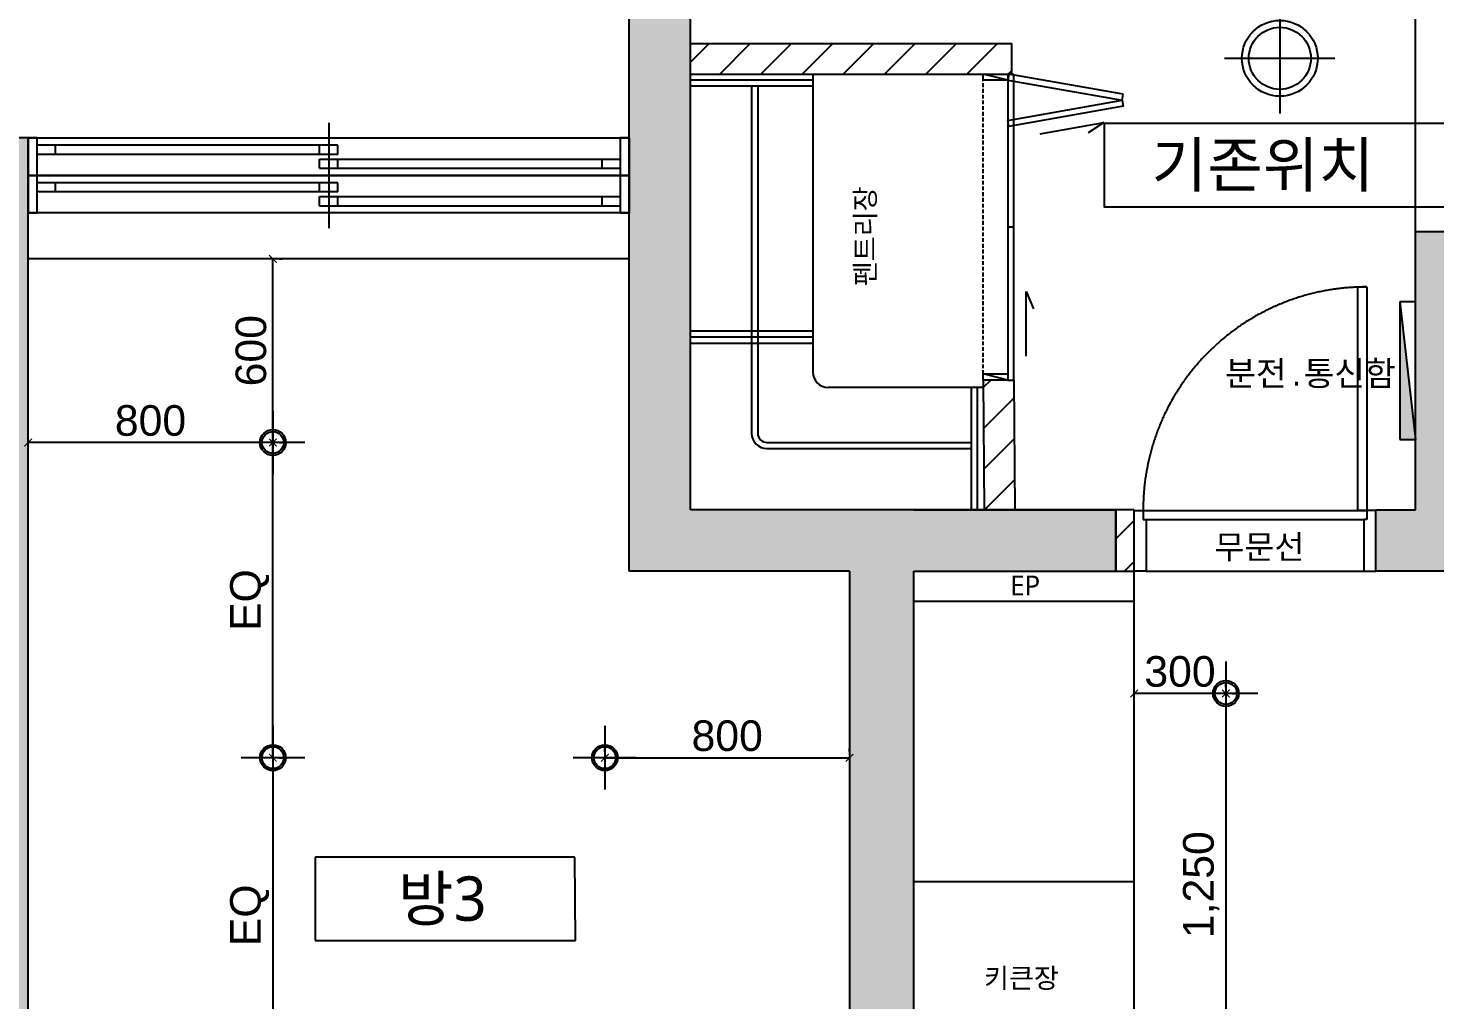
# Model space of a CAD drawing. Header units: millimetres. Extents: x 512 to 764439, y -71 to 559481.
# Drawn here: x 503952 to 508550, y 274742 to 277917 of the extents above; entities that cross this region are included whole.
import ezdxf

# ---------------------------------------------------------------- set-up
doc = ezdxf.new("R2010")
doc.units = ezdxf.units.MM
doc.header["$LTSCALE"] = 50
doc.set_wipeout_variables(frame=1)
doc.linetypes.add('ACAD_ISO04W100', pattern=[30, 24, -3, 0, -3])
doc.linetypes.add('HIDDEN', pattern=[0.375, 0.25, -0.125])
for name, color, linetype in [('#DOOR', 4, 'Continuous'), ('#ETC', 171, 'Continuous'), ('#FUR_제작', 6, 'Continuous'), ('#TEXT', 7, 'Continuous'), ('#WIN', 4, 'Continuous'), ('#가전가구', 252, 'Continuous'), ('#건축벽체_CON', 2, 'Continuous'), ('#목공', 124, 'Continuous'), ('#조명', 40, 'Continuous'), ('.', 8, 'Continuous'), ('_0', 7, 'Continuous'), ('fur', 6, 'Continuous')]:
    doc.layers.add(name, color=color, linetype=linetype)
doc.styles.add('MtXpl_', font='Gulim.ttf')
doc.styles.add('STYLE7', font='swissel.ttf')
doc.styles.add('맑은 고딕', font='malgun.ttf')
doc.styles.add('프리텐다드', font='')
doc.styles.get('프리텐다드').set_extended_font_data('Pretendard Variable')
doc.dimstyles.new('조명배치도_60', dxfattribs={"dimscale": 100, "dimtxt": 1, "dimasz": 0.25, "dimexe": 0.3, "dimexo": 0.2, "dimgap": 0.2, "dimtad": 1, "dimdec": 0, "dimlunit": 6, "dimtxsty": 'STYLE7', "dimblk": 'ARCHTICK', "dimcen": -1, "dimclrd": 256, "dimclre": 256, "dimclrt": 10, "dimadec": 0, "dimazin": 0, "dimtfac": 1, "dimtdec": 0, "dimtix": 1, "dimtmove": 2, "dimatfit": 3, "dimldrblk": 'ARCHTICK', "dimfxl": 1, "dimlwd": -1, "dimlwe": -1, "dimarcsym": 0})

# ---------------------------------------------------------------- blocks, each defined once
blk = doc.blocks.new('DFDSF')
at = {"layer": '#ETC'}
h = blk.add_hatch(color=8, dxfattribs=at)
h.dxf.hatch_style = 1
h.paths.add_polyline_path([(334311.2, 79601.1), (334260.2, 79601.1), (334260.2, 80051.1)])
at = {"layer": '.', "ltscale": 2, "transparency": 33554559}
h = blk.add_hatch(color=8, dxfattribs=at)
h.dxf.hatch_style = 1
h.paths.add_polyline_path([(338341.2, 81981.1), (336641.2, 81981.1), (336641.2, 81781.1), (337741.2, 81781.1), (337741.2, 80281.1), (336886.2, 80281.1), (336886.2, 80081.1), (337741.2, 80081.1), (337741.2, 75921.1), (337281.2, 75921.1), (337281.2, 75721.1), (337941.2, 75721.1), (337941.2, 76011.1), (338391.2, 76011.1), (338391.2, 76058), (338391.2, 76211.1), (337941.2, 76211.1), (337941.2, 80081.1), (338341.2, 80081.1)])
h.paths.add_polyline_path([(338141.2, 80881.1), (337941.2, 80881.1), (337941.2, 81781.1), (338141.2, 81781.1)], flags=16)
h.paths.add_polyline_path([(338141.2, 80681.1), (338141.2, 80281.1), (337941.2, 80281.1), (337941.2, 80681.1)], flags=16)
h.paths.add_polyline_path([(339996.2, 80203.6), (339796.2, 80203.6), (339796.2, 80081.1), (339796.2, 78761.1), (339996.2, 78761.1)])
h.paths.add_polyline_path([(331166.2, 70151.1), (330766.2, 70151.1), (330766.2, 69951.1), (331366.2, 69951.1), (331366.2, 74251.1), (331166.2, 74251.1), (331166.2, 74055.5)])
h.paths.add_polyline_path([(336200.7, 78532.8), (336200.7, 79213.9), (335787, 79213.9), (335787, 78532.8)], flags=9)
h.paths.add_polyline_path([(333543.1, 77829.6), (334224.1, 77829.6), (334224.1, 78243.3), (333543.1, 78243.3)], flags=9)
h.paths.add_polyline_path([(337703.7, 74502.9), (337703.7, 75183.9), (337290, 75183.9), (337290, 74502.9)], flags=9)
h.paths.add_polyline_path([(331162.1, 74502.9), (331162.1, 75183.9), (330748.4, 75183.9), (330748.4, 74502.9)], flags=9)
h.paths.add_polyline_path([(336260.6, 76774.4), (336260.6, 77267), (335846.9, 77267), (335846.9, 76774.4)], flags=9)
h.paths.add_polyline_path([(334913.9, 79384.1), (334913.9, 79876.7), (334500.2, 79876.7), (334500.2, 79384.1)], flags=9)
h.paths.add_polyline_path([(329011.8, 71740.4), (329489.3, 71740.4), (329489.3, 72021.6), (329011.8, 72021.6)], flags=9)
h.paths.add_polyline_path([(336400.9, 79956.4), (336699.3, 79956.4), (336699.3, 80077.5), (336400.9, 80077.5)], flags=9)
h.paths.add_polyline_path([(338695.3, 81081.3), (339421.1, 81081.3), (339421.1, 81298.3), (338695.3, 81298.3)], flags=9)
h.paths.add_polyline_path([(336820.7, 78057.1), (337362.8, 78057.1), (337362.8, 78178.2), (336820.7, 78178.2)], flags=25)
h.paths.add_polyline_path([(332573.5, 80085.7), (332573.5, 80472.7), (332452.4, 80472.7), (332452.4, 80085.7)], flags=9)
h.paths.add_polyline_path([(332682, 81037.5), (332682, 81616.6), (332452.3, 81616.6), (332452.3, 81037.5)], flags=9)
h.paths.add_polyline_path([(327279.7, 75623.7), (328005.6, 75623.7), (328005.6, 75840.6), (327279.7, 75840.6)], flags=9)
h.paths.add_polyline_path([(334863.3, 79512.1), (336051.7, 79512.1), (336051.7, 79766.9), (334863.3, 79766.9)], flags=9)
h.paths.add_polyline_path([(329176.8, 70568.8), (329756.3, 70568.8), (329756.3, 70804.7), (329176.8, 70804.7)], flags=9)
h.paths.add_polyline_path([(333507.8, 69233.9), (334696.1, 69233.9), (334696.1, 69488.6), (333507.8, 69488.6)], flags=9)
h.paths.add_polyline_path([(340816.6, 69233.9), (342005, 69233.9), (342005, 69488.6), (340816.6, 69488.6)], flags=9)
h.paths.add_polyline_path([(333634.5, 79165.1), (333999.1, 79165.1), (333999.1, 79348.5), (333634.5, 79348.5)], flags=9)
h.paths.add_polyline_path([(333962.6, 80090.5), (334586.1, 80090.5), (334586.1, 80239.6), (333962.6, 80239.6)], flags=9)
h.paths.add_polyline_path([(334060.9, 75436.5), (335408.1, 75436.5), (335408.1, 75619.9), (334060.9, 75619.9)], flags=9)
h.paths.add_polyline_path([(331366.5, 68772.9), (332548, 68772.9), (332548, 69008.8), (331366.5, 69008.8)], flags=9)
h.paths.add_polyline_path([(334774.3, 77718.7), (335343.7, 77718.7), (335343.7, 78003.8), (334774.3, 78003.8)], flags=9)
h.paths.add_polyline_path([(335953.7, 79875.3), (336320.9, 79875.3), (336320.9, 80024.3), (335953.7, 80024.3)], flags=9)
h.paths.add_polyline_path([(333460.9, 76854.3), (333764.7, 76854.3), (333764.7, 77007.1), (333460.9, 77007.1)], flags=9)
h.paths.add_polyline_path([(333091.1, 76542.6), (333394.9, 76542.6), (333394.9, 76695.4), (333091.1, 76695.4)], flags=9)
h.paths.add_polyline_path([(332969.8, 79053.3), (333100.7, 79053.3), (333100.7, 79206.1), (332969.8, 79206.1)], flags=9)
h.paths.add_polyline_path([(332884.4, 77770.4), (333188.2, 77770.4), (333188.2, 77923.2), (332884.4, 77923.2)], flags=9)
h.paths.add_polyline_path([(332836.6, 78524.5), (333230.8, 78524.5), (333230.8, 78677.2), (332836.6, 78677.2)], flags=9)
h.paths.add_polyline_path([(329027.4, 69208.3), (329838.7, 69208.3), (329838.7, 69493.3), (329027.4, 69493.3)], flags=9)
h.paths.add_polyline_path([(333408.3, 81268.8), (334219.6, 81268.8), (334219.6, 81553.9), (333408.3, 81553.9)], flags=9)
h.paths.add_polyline_path([(336706.9, 80756.2), (336706.9, 81151.4), (336537.7, 81151.4), (336537.7, 80756.2)], flags=9)
h.paths.add_polyline_path([(336759.6, 81121.6), (336759.6, 81407.7), (336590.4, 81407.7), (336590.4, 81121.6)], flags=9)
h.paths.add_polyline_path([(328332, 78371.2), (328332, 78766.4), (328162.7, 78766.4), (328162.7, 78371.2)], flags=9)
h.paths.add_polyline_path([(328384.8, 78736.5), (328384.8, 79022.9), (328214.7, 79022.9), (328214.7, 78736.5)], flags=9)
h.paths.add_polyline_path([(338932.4, 71242.6), (339326.7, 71242.6), (339326.7, 71395.4), (338932.4, 71395.4)], flags=9)
h.paths.add_polyline_path([(341434.5, 74226.2), (341828.8, 74226.2), (341828.8, 74379), (341434.5, 74379)], flags=9)
h.paths.add_polyline_path([(337702.2, 71296.7), (338108.8, 71296.7), (338108.8, 71577.9), (337702.2, 71577.9)], flags=9)
h.paths.add_polyline_path([(340786.3, 71296.7), (341192.9, 71296.7), (341192.9, 71577.9), (340786.3, 71577.9)], flags=9)
h.paths.add_polyline_path([(330938, 77966.2), (331344.6, 77966.2), (331344.6, 78247.4), (330938, 78247.4)], flags=9)
h.paths.add_polyline_path([(333628.2, 71737.2), (334197.6, 71737.2), (334197.6, 72022.3), (333628.2, 72022.3)], flags=9)
h.paths.add_polyline_path([(327958.2, 69261.8), (328352.4, 69261.8), (328352.4, 69414.6), (327958.2, 69414.6)], flags=9)
h.paths.add_polyline_path([(327409.8, 71898.3), (327804.1, 71898.3), (327804.1, 72051.1), (327409.8, 72051.1)], flags=9)
h.paths.add_polyline_path([(327434.8, 74896.2), (327829, 74896.2), (327829, 75049), (327434.8, 75049)], flags=9)
h.paths.add_polyline_path([(327440.5, 77324), (327756.6, 77324), (327756.6, 77476.7), (327440.5, 77476.7)], flags=9)
h.paths.add_polyline_path([(327478.9, 76542.6), (327782.7, 76542.6), (327782.7, 76695.4), (327478.9, 76695.4)], flags=9)
h.paths.add_polyline_path([(341178.3, 75772.2), (341178.3, 75148.5), (341329.6, 75148.5), (341329.6, 75772.2)], flags=9)
h.paths.add_polyline_path([(341233.7, 75866.2), (341233.7, 76261.4), (341064.4, 76261.4), (341064.4, 75866.2)], flags=9)
h.paths.add_polyline_path([(341286.5, 76231.5), (341286.5, 76517.9), (341116.4, 76517.9), (341116.4, 76231.5)], flags=9)
h.paths.add_polyline_path([(339403.9, 77086.2), (339403.9, 77481.4), (339234.7, 77481.4), (339234.7, 77086.2)], flags=9)
h.paths.add_polyline_path([(339456.2, 77438.2), (339456.2, 77723.4), (339289.6, 77723.4), (339289.6, 77438.2)], flags=9)
h.paths.add_polyline_path([(328180, 78337.2), (328180, 77751.1), (328331.3, 77751.1), (328331.3, 78337.2)], flags=9)
h.paths.add_polyline_path([(338414.5, 77089.5), (339135.2, 77089.5), (339135.2, 77242.3), (338414.5, 77242.3)], flags=9)
h.paths.add_polyline_path([(338683.5, 77496.6), (338987.3, 77496.6), (338987.3, 77649.4), (338683.5, 77649.4)], flags=9)
h.paths.add_polyline_path([(340029.3, 76679.8), (340333.1, 76679.8), (340333.1, 76832.6), (340029.3, 76832.6)], flags=9)
h.paths.add_polyline_path([(338380.9, 78083.2), (339011.1, 78083.2), (339011.1, 78236), (338380.9, 78236)], flags=9)
h.paths.add_polyline_path([(338414.5, 79236), (339135.2, 79236), (339135.2, 79388.8), (338414.5, 79388.8)], flags=9)
h.paths.add_polyline_path([(327245.7, 80105.2), (327559.2, 80105.2), (327559.2, 80280.3), (327245.7, 80280.3)], flags=9)
h.paths.add_polyline_path([(327265.7, 79299), (327538.3, 79299), (327538.3, 79477.3), (327265.7, 79477.3)], flags=9)
h.paths.add_polyline_path([(342110.3, 76479.4), (342423.8, 76479.4), (342423.8, 76654.6), (342110.3, 76654.6)], flags=9)
h = blk.add_hatch(color=8, dxfattribs=at)
h.dxf.hatch_style = 1
h.paths.add_polyline_path([(335386.2, 80281.1), (334311.2, 80281.1), (334311.2, 79371.1), (334181.2, 79371.1), (334181.2, 79171.1), (334511.2, 79171.1), (334511.2, 80081.1), (335386.2, 80081.1)])
h.paths.add_polyline_path([(333191.2, 81981.1), (331741.2, 81981.1), (331741.2, 79171.1), (332461.2, 79171.1), (332461.2, 75701.1), (333331.2, 75701.1), (333331.2, 75901.1), (332671.2, 75901.1), (332671.2, 79171.1), (333331.2, 79171.1), (333331.2, 79371.1), (331941.2, 79371.1), (331941.2, 81781.1), (333191.2, 81781.1), (333191.2, 81858.6), (333191.2, 81858.6)])
h.paths.add_polyline_path([(331581.2, 75901.1), (329778.5, 75901.1), (329778.5, 76561.1), (329578.5, 76561.1), (329578.5, 75701.1), (330086.2, 75701.1), (330086.2, 74251.1), (328896.2, 74251.1), (328896.2, 74176.6), (329769.2, 74176.6), (329769.2, 74124.6), (328896.2, 74124.6), (328896.2, 74051.1), (330286.2, 74051.1), (330286.2, 75701.1), (331581.2, 75701.1)])
h.paths.add_polyline_path([(333962.6, 80090.5), (334586.1, 80090.5), (334586.1, 80239.6), (333962.6, 80239.6)], flags=9)
h = blk.add_hatch(color=8, dxfattribs=at)
h.dxf.hatch_style = 1
h.paths.add_polyline_path([(336646.2, 74251.1), (336446.2, 74251.1), (336446.2, 68796.1), (336446.2, 68796.1), (336446.2, 68673.6), (336446.2, 68673.6), (336446.2, 68551.1), (336646.2, 68551.1), (336646.2, 68673.6), (336646.2, 68796.1)])
h.paths.add_polyline_path([(333337.8, 69143.6), (333337.8, 69636.2), (332924.1, 69636.2), (332924.1, 69143.6)], flags=9)
h.paths.add_polyline_path([(329011.8, 71740.4), (329489.3, 71740.4), (329489.3, 72021.6), (329011.8, 72021.6)], flags=9)
h.paths.add_polyline_path([(336400.9, 79956.4), (336699.3, 79956.4), (336699.3, 80077.5), (336400.9, 80077.5)], flags=9)
h.paths.add_polyline_path([(338695.3, 81081.3), (339421.1, 81081.3), (339421.1, 81298.3), (338695.3, 81298.3)], flags=9)
h.paths.add_polyline_path([(336820.7, 78057.1), (337362.8, 78057.1), (337362.8, 78178.2), (336820.7, 78178.2)], flags=9)
h.paths.add_polyline_path([(332573.5, 80085.7), (332573.5, 80472.7), (332452.4, 80472.7), (332452.4, 80085.7)], flags=9)
h.paths.add_polyline_path([(332682, 81037.5), (332682, 81616.6), (332452.3, 81616.6), (332452.3, 81037.5)], flags=9)
h.paths.add_polyline_path([(327279.7, 75623.7), (328005.6, 75623.7), (328005.6, 75840.6), (327279.7, 75840.6)], flags=9)
h.paths.add_polyline_path([(334863.3, 79512.1), (336051.7, 79512.1), (336051.7, 79766.9), (334863.3, 79766.9)], flags=9)
h.paths.add_polyline_path([(329176.8, 70568.8), (329756.3, 70568.8), (329756.3, 70804.7), (329176.8, 70804.7)], flags=9)
h.paths.add_polyline_path([(333507.8, 69233.9), (334696.1, 69233.9), (334696.1, 69488.6), (333507.8, 69488.6)], flags=9)
h.paths.add_polyline_path([(340376, 69233.9), (341564.3, 69233.9), (341564.3, 69488.6), (340376, 69488.6)], flags=9)
h.paths.add_polyline_path([(333634.5, 79165.1), (333999.1, 79165.1), (333999.1, 79348.5), (333634.5, 79348.5)], flags=9)
h.paths.add_polyline_path([(333962.6, 80090.5), (334586.1, 80090.5), (334586.1, 80239.6), (333962.6, 80239.6)], flags=9)
h.paths.add_polyline_path([(334060.9, 75436.5), (335408.1, 75436.5), (335408.1, 75619.9), (334060.9, 75619.9)], flags=9)
h.paths.add_polyline_path([(331366.5, 68772.9), (332548, 68772.9), (332548, 69008.8), (331366.5, 69008.8)], flags=9)
h.paths.add_polyline_path([(334774.3, 77718.7), (335343.7, 77718.7), (335343.7, 78003.8), (334774.3, 78003.8)], flags=9)
h.paths.add_polyline_path([(335953.7, 79875.3), (336320.9, 79875.3), (336320.9, 80024.3), (335953.7, 80024.3)], flags=9)
h.paths.add_polyline_path([(333460.9, 76854.3), (333764.7, 76854.3), (333764.7, 77007.1), (333460.9, 77007.1)], flags=9)
h.paths.add_polyline_path([(333091.1, 76542.6), (333394.9, 76542.6), (333394.9, 76695.4), (333091.1, 76695.4)], flags=9)
h.paths.add_polyline_path([(332969.8, 79053.3), (333100.7, 79053.3), (333100.7, 79206.1), (332969.8, 79206.1)], flags=9)
h.paths.add_polyline_path([(332884.4, 77770.4), (333188.2, 77770.4), (333188.2, 77923.2), (332884.4, 77923.2)], flags=9)
h.paths.add_polyline_path([(332836.6, 78524.5), (333230.8, 78524.5), (333230.8, 78677.2), (332836.6, 78677.2)], flags=9)
h.paths.add_polyline_path([(329027.4, 69208.3), (329838.7, 69208.3), (329838.7, 69493.3), (329027.4, 69493.3)], flags=9)
h.paths.add_polyline_path([(333408.3, 81268.8), (334219.6, 81268.8), (334219.6, 81553.9), (333408.3, 81553.9)], flags=9)
h.paths.add_polyline_path([(336706.9, 80756.2), (336706.9, 81151.4), (336537.7, 81151.4), (336537.7, 80756.2)], flags=9)
h.paths.add_polyline_path([(336759.6, 81121.6), (336759.6, 81407.7), (336590.4, 81407.7), (336590.4, 81121.6)], flags=9)
h.paths.add_polyline_path([(328332, 78371.2), (328332, 78766.4), (328162.7, 78766.4), (328162.7, 78371.2)], flags=9)
h.paths.add_polyline_path([(328384.8, 78736.5), (328384.8, 79022.9), (328214.7, 79022.9), (328214.7, 78736.5)], flags=9)
h.paths.add_polyline_path([(338932.4, 71242.6), (339326.7, 71242.6), (339326.7, 71395.4), (338932.4, 71395.4)], flags=9)
h.paths.add_polyline_path([(341434.5, 74226.2), (341828.8, 74226.2), (341828.8, 74379), (341434.5, 74379)], flags=9)
h.paths.add_polyline_path([(337702.2, 71296.7), (338108.8, 71296.7), (338108.8, 71577.9), (337702.2, 71577.9)], flags=9)
h.paths.add_polyline_path([(340786.3, 71296.7), (341192.9, 71296.7), (341192.9, 71577.9), (340786.3, 71577.9)], flags=9)
h.paths.add_polyline_path([(330938, 77966.2), (331344.6, 77966.2), (331344.6, 78247.4), (330938, 78247.4)], flags=9)
h.paths.add_polyline_path([(333628.2, 71737.2), (334197.6, 71737.2), (334197.6, 72022.3), (333628.2, 72022.3)], flags=9)
h.paths.add_polyline_path([(327958.2, 69261.8), (328352.4, 69261.8), (328352.4, 69414.6), (327958.2, 69414.6)], flags=9)
h.paths.add_polyline_path([(327409.8, 71898.3), (327804.1, 71898.3), (327804.1, 72051.1), (327409.8, 72051.1)], flags=9)
h.paths.add_polyline_path([(327434.8, 74896.2), (327829, 74896.2), (327829, 75049), (327434.8, 75049)], flags=9)
h.paths.add_polyline_path([(327440.5, 77324), (327756.6, 77324), (327756.6, 77476.7), (327440.5, 77476.7)], flags=9)
h.paths.add_polyline_path([(327478.9, 76542.6), (327782.7, 76542.6), (327782.7, 76695.4), (327478.9, 76695.4)], flags=9)
h.paths.add_polyline_path([(341178.3, 75772.2), (341178.3, 75148.5), (341329.6, 75148.5), (341329.6, 75772.2)], flags=9)
h.paths.add_polyline_path([(341233.7, 75866.2), (341233.7, 76261.4), (341064.4, 76261.4), (341064.4, 75866.2)], flags=9)
h.paths.add_polyline_path([(341286.5, 76231.5), (341286.5, 76517.9), (341116.4, 76517.9), (341116.4, 76231.5)], flags=9)
h.paths.add_polyline_path([(339403.9, 77086.2), (339403.9, 77481.4), (339234.7, 77481.4), (339234.7, 77086.2)], flags=9)
h.paths.add_polyline_path([(339456.2, 77438.2), (339456.2, 77723.4), (339289.6, 77723.4), (339289.6, 77438.2)], flags=9)
h.paths.add_polyline_path([(328180, 78337.2), (328180, 77751.1), (328331.3, 77751.1), (328331.3, 78337.2)], flags=9)
h.paths.add_polyline_path([(338414.5, 77089.5), (339135.2, 77089.5), (339135.2, 77242.3), (338414.5, 77242.3)], flags=9)
h.paths.add_polyline_path([(338683.5, 77496.6), (338987.3, 77496.6), (338987.3, 77649.4), (338683.5, 77649.4)], flags=9)
h.paths.add_polyline_path([(340029.3, 76679.8), (340333.1, 76679.8), (340333.1, 76832.6), (340029.3, 76832.6)], flags=9)
h.paths.add_polyline_path([(338380.9, 78083.2), (339011.1, 78083.2), (339011.1, 78236), (338380.9, 78236)], flags=9)
h.paths.add_polyline_path([(338414.5, 79236), (339135.2, 79236), (339135.2, 79388.8), (338414.5, 79388.8)], flags=9)
h.paths.add_polyline_path([(327245.7, 80105.2), (327559.2, 80105.2), (327559.2, 80280.3), (327245.7, 80280.3)], flags=9)
h.paths.add_polyline_path([(327265.7, 79299), (327538.3, 79299), (327538.3, 79477.3), (327265.7, 79477.3)], flags=9)
h.paths.add_polyline_path([(342110.3, 76479.4), (342423.8, 76479.4), (342423.8, 76654.6), (342110.3, 76654.6)], flags=9)
h = blk.add_hatch(color=8, dxfattribs=at)
h.dxf.hatch_style = 1
h.paths.add_polyline_path([(329776.2, 80586.1), (328716.2, 80586.1), (328716.2, 80386.1), (329576.2, 80386.1), (329576.2, 77641.1), (328636.2, 77641.1), (328636.2, 77567.1), (329336.2, 77567.1), (329336.2, 77515.1), (328636.2, 77515.1), (328636.2, 77441.1), (329776.2, 77441.1)])
at = {"layer": '#DOOR', "color": 8}
for p, q in [((333084.1, 80600.1), (333292.1, 80636.8)), ((333292.1, 80636.8), (333240.6, 80603.2)), ((334122, 79368.6), (334122, 80099.3)), ((334122, 80099.3), (334151.6, 80099.3)), ((334151.6, 80099.3), (334151.6, 79339)), ((333038.3, 79873.5), (333038.3, 80084.7)), ((333038.3, 80084.7), (333062.4, 80028.1)), ((333391.2, 79171.1), (333391.2, 79368.6)), ((333391.2, 79368.6), (333420.9, 79368.6)), ((333420.9, 79368.6), (333420.9, 79339)), ((333420.9, 79368.6), (334151.6, 79368.6)), ((334181.2, 79368.6), (334122, 79368.6)), ((334181.2, 79171.1), (334181.2, 79368.6)), ((333420.9, 79339), (333430.7, 79339)), ((333430.7, 79339), (333430.7, 79171.1)), ((333430.7, 79339), (334141.7, 79339)), ((334151.6, 79339), (334141.7, 79339)), ((334141.7, 79339), (334141.7, 79171.1)), ((333430.7, 79171.1), (333391.2, 79171.1)), ((333430.7, 79171.1), (334141.7, 79171.1)), ((334141.7, 79171.1), (334181.2, 79171.1))]:
    blk.add_line(p, q, dxfattribs=at)
at = {"layer": '#DOOR', "color": 8, "linetype": 'ACAD_ISO04W100', "ltscale": 3}
blk.add_arc((334148.4, 79371.8), 727.5, 89.7452, 180.2548, dxfattribs=at)
at = {"layer": '#ETC', "color": 8}
for p, q in [((334311.2, 80051.1), (334260.2, 80051.1)), ((334260.2, 80051.1), (334260.2, 79601.1)), ((334260.2, 80051.1), (334311.2, 79601.1)), ((334311.2, 79601.1), (334311.2, 80051.1)), ((334260.2, 79601.1), (334311.2, 79601.1))]:
    blk.add_line(p, q, dxfattribs=at)
at = {"layer": '#FUR_제작', "color": 8}
for p, q in [((332898.3, 80795.1), (332978.3, 80795.1)), ((332898.3, 80775.1), (332898.3, 80795.1)), ((332978.3, 80775.1), (332898.3, 80795.1)), ((332978.3, 80795.1), (332978.3, 80775.1)), ((332978.3, 80775.1), (332898.3, 80775.1)), ((332898.3, 79815.1), (332978.3, 79815.1)), ((332898.3, 79795.1), (332898.3, 79815.1)), ((332978.3, 79795.1), (332898.3, 79815.1)), ((332978.3, 79795.1), (332898.3, 79795.1)), ((332978.3, 79815.1), (332978.3, 79795.1))]:
    blk.add_line(p, q, dxfattribs=at)
at = {"layer": '#FUR_제작', "color": 8, "ltscale": 2}
for p, q in [((332978.3, 80795.1), (332998.3, 80795.1)), ((332978.3, 80795.1), (332978.3, 79795.1)), ((332981.7, 80795.1), (332978.3, 80775.4)), ((333356, 80729.1), (332981.7, 80795.1)), ((332998.3, 79795.1), (332998.3, 80795.1)), ((332978.3, 80775.4), (333352.5, 80709.4)), ((332978.3, 80643.4), (333352.5, 80709.4)), ((333352.5, 80709.4), (333356, 80729.1)), ((333352.5, 80709.4), (333356, 80689.7)), ((333356, 80689.7), (332981.7, 80623.7)), ((332981.7, 80623.7), (332978.3, 80643.4)), ((332998.3, 80295.1), (332978.3, 80295.1)), ((332978.3, 79795.1), (332998.3, 79795.1))]:
    blk.add_line(p, q, dxfattribs=at)
at = {"layer": '#FUR_제작', "color": 8, "linetype": 'HIDDEN'}
blk.add_line((332898.3, 79815.1), (332898.3, 80775.1), dxfattribs=at)
at = {"layer": '#WIN', "color": 8}
for p, q in [((330758.7, 80636.1), (330758.7, 80413.6)), ((329776.2, 80586.1), (331741.2, 80586.1)), ((329776.2, 80463.6), (329776.2, 80586.1)), ((329806.2, 80586.1), (329776.2, 80586.1)), ((329776.2, 80586.1), (329776.2, 80463.6)), ((329806.2, 80463.6), (329806.2, 80586.1)), ((330788.7, 80562.3), (329806.2, 80562.3)), ((329866.2, 80532.3), (329866.2, 80562.3)), ((330728.7, 80532.3), (330728.7, 80562.3)), ((330788.7, 80532.3), (330788.7, 80562.3)), ((331741.2, 80586.1), (331711.2, 80586.1)), ((331711.2, 80586.1), (331711.2, 80463.6)), ((331741.2, 80586.1), (331741.2, 80463.6)), ((331741.2, 80463.6), (331741.2, 80586.1)), ((330788.7, 80532.3), (329806.2, 80532.3)), ((330728.7, 80487.3), (330728.7, 80517.3)), ((330728.7, 80517.3), (331711.2, 80517.3)), ((330758.7, 80513.6), (330758.7, 80291.1)), ((330788.7, 80487.3), (330788.7, 80517.3)), ((331651.2, 80517.3), (331651.2, 80487.3)), ((330728.7, 80487.3), (331711.2, 80487.3)), ((329776.2, 80463.6), (331741.2, 80463.6)), ((329776.2, 80341.1), (329776.2, 80463.6)), ((329806.2, 80463.6), (329776.2, 80463.6)), ((329776.2, 80463.6), (329776.2, 80341.1)), ((331741.2, 80463.6), (329776.2, 80463.6)), ((329776.2, 80463.6), (329806.2, 80463.6)), ((329806.2, 80341.1), (329806.2, 80463.6)), ((330788.7, 80439.8), (329806.2, 80439.8)), ((329866.2, 80409.8), (329866.2, 80439.8)), ((330728.7, 80409.8), (330728.7, 80439.8)), ((330788.7, 80409.8), (330788.7, 80439.8)), ((331741.2, 80463.6), (331711.2, 80463.6)), ((331711.2, 80463.6), (331711.2, 80341.1)), ((331711.2, 80463.6), (331741.2, 80463.6)), ((331741.2, 80463.6), (331741.2, 80341.1)), ((331741.2, 80341.1), (331741.2, 80463.6)), ((330788.7, 80409.8), (329806.2, 80409.8)), ((330728.7, 80364.8), (330728.7, 80394.8)), ((330728.7, 80394.8), (331711.2, 80394.8)), ((330788.7, 80364.8), (330788.7, 80394.8)), ((331651.2, 80394.8), (331651.2, 80364.8)), ((331741.2, 80341.1), (329776.2, 80341.1)), ((329776.2, 80341.1), (329806.2, 80341.1)), ((330728.7, 80364.8), (331711.2, 80364.8)), ((331711.2, 80341.1), (331741.2, 80341.1)), ((331741.2, 80191.1), (329776.2, 80191.1))]:
    blk.add_line(p, q, dxfattribs=at)
at = {"layer": '#가전가구', "color": 8, "ltscale": 2}
for p, q in [((332341.2, 80795.1), (332341.2, 79821.1)), ((332341.2, 80775.1), (331941.2, 80775.1)), ((332341.2, 80755.1), (331941.2, 80755.1)), ((332141.2, 80755.1), (332141.2, 79621.1)), ((332161.2, 80755.1), (332161.2, 79621.1)), ((332341.2, 79955.1), (331941.2, 79955.1)), ((332341.2, 79935.1), (331941.2, 79935.1)), ((332341.2, 79915.1), (331941.2, 79915.1)), ((332901.2, 79771.1), (332391.2, 79771.1)), ((332858.4, 79771.1), (332858.4, 79371.1)), ((332878.4, 79771.1), (332878.4, 79371.1)), ((332191.2, 79591.1), (332858.4, 79591.1)), ((332191.2, 79571.1), (332858.4, 79571.1))]:
    blk.add_line(p, q, dxfattribs=at)
for centre, radius in [((332391.2, 79821.1), 50), ((332191.2, 79621.1), 50), ((332191.2, 79621.1), 30)]:
    blk.add_arc(centre, radius, 180, 270, dxfattribs=at)
at = {"layer": '#건축벽체_CON', "color": 8, "ltscale": 2}
for p, q in [((331741.2, 79171.1), (331741.2, 81981.1)), ((331941.2, 79371.1), (331941.2, 81781.1)), ((329776.2, 80586.1), (328716.2, 80586.1)), ((329776.2, 77441.1), (329776.2, 80586.1)), ((334311.2, 79371.1), (334311.2, 80281.1)), ((334311.2, 80281.1), (335386.2, 80281.1)), ((333331.2, 79371.1), (331941.2, 79371.1)), ((332671.2, 79371.1), (333331.2, 79371.1)), ((333331.2, 79171.1), (333331.2, 79371.1)), ((334181.2, 79171.1), (334181.2, 79371.1)), ((334181.2, 79371.1), (334311.2, 79371.1)), ((332461.2, 79171.1), (331741.2, 79171.1)), ((332461.2, 79171.1), (332461.2, 75701.1)), ((332671.2, 75901.1), (332671.2, 79171.1)), ((332671.2, 79171.1), (333331.2, 79171.1)), ((334511.2, 79171.1), (334181.2, 79171.1))]:
    blk.add_line(p, q, dxfattribs=at)
at = {"layer": '#목공', "color": 8, "ltscale": 2}
for p, q in [((331941.2, 80895.1), (332991.2, 80895.1)), ((332991.2, 80795.1), (332991.2, 80895.1)), ((331941.2, 80795.1), (332991.2, 80795.1)), ((332898.3, 79795.1), (332998.3, 79795.8)), ((332898.3, 79795.1), (332901.2, 79371.1)), ((332998.3, 79795.8), (333001.2, 79371.1)), ((333391.2, 79371.1), (333331.2, 79371.1)), ((333331.2, 79371.1), (333331.2, 79171.1)), ((333391.2, 79171.1), (333391.2, 79371.1)), ((333331.2, 79171.1), (333391.2, 79171.1))]:
    blk.add_line(p, q, dxfattribs=at)
at = {"layer": '.', "color": 8, "linetype": 'Continuous', "ltscale": 2, "transparency": 33554559}
for p, q in [((331941.2, 80834.3), (332002, 80895.1)), ((332036.7, 80795.1), (332136.7, 80895.1)), ((332171.4, 80795.1), (332271.4, 80895.1)), ((332306.1, 80795.1), (332406.1, 80895.1)), ((332440.8, 80795.1), (332540.8, 80895.1)), ((332575.5, 80795.1), (332675.5, 80895.1)), ((332710.2, 80795.1), (332810.2, 80895.1)), ((332844.9, 80795.1), (332944.9, 80895.1)), ((332979.6, 80795.1), (332991.2, 80806.7)), ((332898.4, 79771), (332922.6, 79795.1)), ((332899.4, 79637.2), (332998.7, 79736.5)), ((332900.3, 79503.4), (332999.6, 79602.7)), ((332902.7, 79371.1), (333000.6, 79469)), ((333391.2, 79336.6), (333331.2, 79276.6)), ((333391.2, 79201.9), (333360.4, 79171.1))]:
    blk.add_line(p, q, dxfattribs=at)
at = {"layer": '_0', "color": 8, "extrusion": (0, 0, -1)}
for p, q in [((331563.5, 78235.9), (330714.2, 78235.9)), ((330714.2, 78235.9), (330714.2, 77963.7)), ((331564.9, 77963.7), (331563.5, 78235.9)), ((330714.2, 77963.7), (331564.9, 77963.7))]:
    blk.add_line(p, q, dxfattribs=at)
at = {"layer": 'fur', "color": 8, "ltscale": 2}
for p, q in [((333391.2, 77555.1), (333391.2, 79171.1)), ((333391.2, 79071.1), (332671.2, 79071.1)), ((333391.2, 78155.1), (332671.2, 78155.1))]:
    blk.add_line(p, q, dxfattribs=at)
at = {"layer": '#TEXT', "color": 8}
for s, height, style, p in [('분전', 80, 'MtXpl_', (333688.9, 79776.9, -3025.7)), ('통신함', 80, 'MtXpl_', (333945.2, 79776.9, -3025.7)), ('.', 80, '프리텐다드', (333907.1, 79776.9, -3025.7)), ('무문선', 78, '맑은 고딕', (333654, 79210.9)), ('EP', 65, '맑은 고딕', (332986, 79091.4)), ('방3', 145, '맑은 고딕', (330984.9, 78028.2)), ('키큰장', 65, '맑은 고딕', (332900.6, 77808.6))]:
    blk.add_text(s, height=height, dxfattribs=dict(at, style=style)).set_placement(p)
at = {"layer": '#가전가구', "color": 8, "style": 'MtXpl_'}
blk.add_text('펜트리장', height=65, rotation=90, dxfattribs=at).set_placement((332544.7, 80101.9))
blk = doc.blocks.new('SF F')
at = {"layer": '#조명', "color": 14, "linetype": 'Continuous'}
for p, q in [((341047.9, 83940.9), (341047.9, 83733.1)), ((341151.8, 83837), (340944, 83837))]:
    blk.add_line(p, q, dxfattribs=at)
at = {"layer": '#조명', "color": 241}
for radius in [42.2, 35.8]:
    blk.add_circle((341047.9, 83837), radius, dxfattribs=at)
blk = doc.blocks.new('_ArchTick')
at = {"color": 0, "linetype": 'ByBlock', "const_width": 0.15}
blk.add_lwpolyline([(-0.5, -0.5), (0.5, 0.5)], dxfattribs=at)
blk = doc.blocks.new('*D609')
at = {"layer": '_0', "ltscale": 2, "transparency": 16777216}
for p, q in [((507566.9, 275763.4), (507566.9, 275773.4)), ((507867, 275763.4), (507867, 275773.4)), ((507867, 275743.4), (507566.9, 275743.4))]:
    blk.add_line(p, q, dxfattribs=at)
at = {"layer": 'Defpoints', "color": 0, "ltscale": 2, "transparency": 16777216}
for p in [(507566.9, 275743.4), (507566.9, 275743.4), (507867, 275743.4)]:
    blk.add_point(p, dxfattribs=at)
at = {"layer": '_0', "ltscale": 2, "transparency": 16777216, "xscale": 25, "yscale": 25, "zscale": 25, "rotation": 180}
blk.add_blockref('_ArchTick', (507566.9, 275743.4), dxfattribs=at)
at = {"layer": '_0', "ltscale": 2, "transparency": 16777216, "xscale": 25, "yscale": 25, "zscale": 25}
blk.add_blockref('_ArchTick', (507867, 275743.4), dxfattribs=at)
at = {"layer": '_0', "color": 10, "ltscale": 2, "transparency": 16777216, "insert": (507716.9, 275814.7), "char_height": 100, "attachment_point": 5, "style": 'STYLE7'}
blk.add_mtext('300', dxfattribs=at)
blk = doc.blocks.new('*D610')
at = {"layer": '_0', "ltscale": 2, "transparency": 16777216}
for p, q in [((507867, 275743.4), (507867, 274493.4)), ((507887, 275743.4), (507897, 275743.4)), ((507887, 274493.4), (507897, 274493.4))]:
    blk.add_line(p, q, dxfattribs=at)
at = {"layer": 'Defpoints', "color": 0, "ltscale": 2, "transparency": 16777216}
for p in [(507867, 275743.4), (507867, 274493.4), (507867, 274493.4)]:
    blk.add_point(p, dxfattribs=at)
at = {"layer": '_0', "ltscale": 2, "transparency": 16777216, "xscale": 25, "yscale": 25, "zscale": 25}
for p, rotation in [((507867, 275743.4), 90), ((507867, 274493.4), 270)]:
    blk.add_blockref('_ArchTick', p, dxfattribs=dict(at, rotation=rotation))
at = {"layer": '_0', "color": 10, "ltscale": 2, "transparency": 16777216, "insert": (507786.2, 275118.4), "char_height": 100, "attachment_point": 5, "rotation": 90, "style": 'STYLE7'}
blk.add_mtext('1,250', dxfattribs=at)
blk = doc.blocks.new('*D661')
at = {"linetype": 'Continuous', "ltscale": 2, "transparency": 16777216}
for p, q in [((504751.9, 276563.4), (504751.9, 277163.4)), ((504771.9, 277163.4), (504781.9, 277163.4)), ((504771.9, 276563.4), (504781.9, 276563.4))]:
    blk.add_line(p, q, dxfattribs=at)
at = {"layer": 'Defpoints', "color": 0, "linetype": 'Continuous', "ltscale": 2, "transparency": 16777216}
for p in [(504751.9, 277163.4), (504751.9, 277163.4), (504751.9, 276563.4)]:
    blk.add_point(p, dxfattribs=at)
at = {"linetype": 'Continuous', "ltscale": 2, "transparency": 16777216, "xscale": 25, "yscale": 25, "zscale": 25}
for p, rotation in [((504751.9, 277163.4), 90), ((504751.9, 276563.4), 270)]:
    blk.add_blockref('_ArchTick', p, dxfattribs=dict(at, rotation=rotation))
at = {"color": 10, "linetype": 'Continuous', "ltscale": 2, "transparency": 16777216, "insert": (504680.6, 276863.4), "char_height": 100, "attachment_point": 5, "rotation": 90, "style": 'STYLE7'}
blk.add_mtext('600', dxfattribs=at)
blk = doc.blocks.new('*D662')
at = {"linetype": 'Continuous', "ltscale": 2, "transparency": 16777216}
for p, q in [((503951.9, 276583.4), (503951.9, 276593.4)), ((504751.9, 276583.4), (504751.9, 276593.4)), ((504751.9, 276563.4), (503951.9, 276563.4))]:
    blk.add_line(p, q, dxfattribs=at)
at = {"layer": 'Defpoints', "color": 0, "linetype": 'Continuous', "ltscale": 2, "transparency": 16777216}
for p in [(503951.9, 276563.4), (503951.9, 276563.4), (504751.9, 276563.4)]:
    blk.add_point(p, dxfattribs=at)
at = {"linetype": 'Continuous', "ltscale": 2, "transparency": 16777216, "xscale": 25, "yscale": 25, "zscale": 25, "rotation": 180}
blk.add_blockref('_ArchTick', (503951.9, 276563.4), dxfattribs=at)
at = {"linetype": 'Continuous', "ltscale": 2, "transparency": 16777216, "xscale": 25, "yscale": 25, "zscale": 25}
blk.add_blockref('_ArchTick', (504751.9, 276563.4), dxfattribs=at)
at = {"color": 10, "linetype": 'Continuous', "ltscale": 2, "transparency": 16777216, "insert": (504351.9, 276634.7), "char_height": 100, "attachment_point": 5, "style": 'STYLE7'}
blk.add_mtext('800', dxfattribs=at)
blk = doc.blocks.new('*D663')
at = {"linetype": 'Continuous', "ltscale": 2, "transparency": 16777216}
for p, q in [((505836.9, 275553.4), (505836.9, 275563.4)), ((506636.9, 275553.4), (506636.9, 275563.4)), ((505836.9, 275533.4), (506636.9, 275533.4))]:
    blk.add_line(p, q, dxfattribs=at)
at = {"layer": 'Defpoints', "color": 0, "linetype": 'Continuous', "ltscale": 2, "transparency": 16777216}
for p in [(505836.9, 275533.4), (506636.9, 275533.4), (506636.9, 275533.4)]:
    blk.add_point(p, dxfattribs=at)
at = {"linetype": 'Continuous', "ltscale": 2, "transparency": 16777216, "xscale": 25, "yscale": 25, "zscale": 25, "rotation": 180}
blk.add_blockref('_ArchTick', (505836.9, 275533.4), dxfattribs=at)
at = {"linetype": 'Continuous', "ltscale": 2, "transparency": 16777216, "xscale": 25, "yscale": 25, "zscale": 25}
blk.add_blockref('_ArchTick', (506636.9, 275533.4), dxfattribs=at)
at = {"color": 10, "linetype": 'Continuous', "ltscale": 2, "transparency": 16777216, "insert": (506236.9, 275604.7), "char_height": 100, "attachment_point": 5, "style": 'STYLE7'}
blk.add_mtext('800', dxfattribs=at)
blk = doc.blocks.new('*D667')
at = {"linetype": 'Continuous', "ltscale": 2, "transparency": 16777216}
for p, q in [((504751.9, 275533.4), (504751.9, 274503.4)), ((504771.9, 275533.4), (504781.9, 275533.4)), ((504771.9, 274503.4), (504781.9, 274503.4))]:
    blk.add_line(p, q, dxfattribs=at)
at = {"layer": 'Defpoints', "color": 0, "linetype": 'Continuous', "ltscale": 2, "transparency": 16777216}
for p in [(504751.9, 275533.4), (504751.9, 274503.4), (504751.9, 274503.4)]:
    blk.add_point(p, dxfattribs=at)
at = {"linetype": 'Continuous', "ltscale": 2, "transparency": 16777216, "xscale": 25, "yscale": 25, "zscale": 25}
for p, rotation in [((504751.9, 275533.4), 90), ((504751.9, 274503.4), 270)]:
    blk.add_blockref('_ArchTick', p, dxfattribs=dict(at, rotation=rotation))
at = {"color": 10, "linetype": 'Continuous', "ltscale": 2, "transparency": 16777216, "insert": (504675.9, 275018.4), "char_height": 100, "attachment_point": 5, "rotation": 90, "style": 'STYLE7'}
blk.add_mtext('EQ', dxfattribs=at)
blk = doc.blocks.new('*D668')
at = {"linetype": 'Continuous', "ltscale": 2, "transparency": 16777216}
for p, q in [((504751.9, 275533.4), (504751.9, 276563.4)), ((504771.9, 276563.4), (504781.9, 276563.4)), ((504771.9, 275533.4), (504781.9, 275533.4))]:
    blk.add_line(p, q, dxfattribs=at)
at = {"layer": 'Defpoints', "color": 0, "linetype": 'Continuous', "ltscale": 2, "transparency": 16777216}
for p in [(504751.9, 276563.4), (504751.9, 276563.4), (504751.9, 275533.4)]:
    blk.add_point(p, dxfattribs=at)
at = {"linetype": 'Continuous', "ltscale": 2, "transparency": 16777216, "xscale": 25, "yscale": 25, "zscale": 25}
for p, rotation in [((504751.9, 276563.4), 90), ((504751.9, 275533.4), 270)]:
    blk.add_blockref('_ArchTick', p, dxfattribs=dict(at, rotation=rotation))
at = {"color": 10, "linetype": 'Continuous', "ltscale": 2, "transparency": 16777216, "insert": (504675.9, 276048.4), "char_height": 100, "attachment_point": 5, "rotation": 90, "style": 'STYLE7'}
blk.add_mtext('EQ', dxfattribs=at)
blk = doc.blocks.new('A$C5654a0a9')
at = {"layer": '#조명', "color": 14, "linetype": 'Continuous'}
for p, q in [((180.3, 360.6), (180.3, 0)), ((0, 180.3), (360.6, 180.3))]:
    blk.add_line(p, q, dxfattribs=at)
at = {"layer": '#조명', "color": 30}
for radius in [123.9, 101.4]:
    blk.add_circle((180.3, 180.3), radius, dxfattribs=at)

msp = doc.modelspace()

# ---------------------------------------------------------------- block references
at = {"ltscale": 2}
msp.add_blockref('A$C5654a0a9', (507862.90711952, 277638.46207409), dxfattribs=at)
at = {"layer": '_0'}
for name, p in [('DFDSF', (174175.64337205, 196972.33226715)), ('SF F', (163703.99263003, 192726.3956918)), ('SF F', (166819.10703003, 191906.3956918)), ('SF F', (163703.99263003, 191696.3956918)), ('SF F', (164788.99263003, 191696.3956918))]:
    msp.add_blockref(name, p, dxfattribs=at)

# ---------------------------------------------------------------- dimensions: what is measured, and where the dimension line sits
at = {"linetype": 'Continuous', "ltscale": 2}
dim = msp.add_linear_dim(base=(504751.88771076, 277163.41103659), p1=(504751.88771076, 276563.41103659), p2=(504751.88771076, 277163.41103659), angle=90, dimstyle='조명배치도_60', dxfattribs=at)
dim.commit()
dim.dimension.update_dxf_attribs({"geometry": '*D661', "text_midpoint": (504680.56925234, 276863.41103659)})
for base, p1, p2, picture, middle in [((503951.88771076, 276563.41103659), (504751.88771076, 276563.41103659), (503951.88771076, 276563.41103659), '*D662', (504351.88771076, 276634.72949501)), ((506636.88771076, 275533.41103659), (505836.88771076, 275533.41103659), (506636.88771076, 275533.41103659), '*D663', (506236.88771076, 275604.72949501))]:
    dim = msp.add_linear_dim(base=base, p1=p1, p2=p2, dimstyle='조명배치도_60', dxfattribs=at)
    dim.commit()
    dim.dimension.update_dxf_attribs({"geometry": picture, "text_midpoint": middle})
for base, p2, picture, middle in [((504751.88771076, 276563.41103659), (504751.88771076, 276563.41103659), '*D668', (504675.87013132, 276048.41103659)), ((504751.88771076, 274503.41103659), (504751.88771076, 274503.41103659), '*D667', (504675.87013132, 275018.41103659))]:
    dim = msp.add_linear_dim(base=base, p1=(504751.88771076, 275533.41103659), p2=p2, angle=90, text='EQ', dimstyle='조명배치도_60', dxfattribs=at)
    dim.commit()
    dim.dimension.update_dxf_attribs({"geometry": picture, "text_midpoint": middle})
at = {"layer": '_0', "ltscale": 2}
dim = msp.add_linear_dim(base=(507566.88771076, 275743.41103659), p1=(507867.00211076, 275743.41103659), p2=(507566.88771076, 275743.41103659), dimstyle='조명배치도_60', dxfattribs=at)
dim.commit()
dim.dimension.update_dxf_attribs({"geometry": '*D609', "text_midpoint": (507716.94491076, 275814.72949501)})
dim = msp.add_linear_dim(base=(507867.00211076, 274493.41103659), p1=(507867.00211076, 275743.41103659), p2=(507867.00211076, 274493.41103659), angle=90, dimstyle='조명배치도_60', dxfattribs=at)
dim.commit()
dim.dimension.update_dxf_attribs({"geometry": '*D610', "text_midpoint": (507786.15018378, 275118.41103659)})

# ---------------------------------------------------------------- next in the draw order: wipeouts: each hides what was drawn before it
msp.add_wipeout([(508586.21560705, 277605.99365372), (507468.78774094, 277605.99365372), (507468.78774094, 277333.80394745), (508586.21560705, 277333.80394745)]).dxf.layer = '#TEXT'

# ---------------------------------------------------------------- next in the draw order: linework, layer by layer
at = {"layer": '#TEXT', "color": 2, "ltscale": 2}
msp.add_line((508486.88771076, 277253.41103659), (508486.88744977, 278830.9106511), dxfattribs=at)
at = {"layer": '#TEXT'}
msp.add_lwpolyline([(508586.21560705, 277605.99365372), (507468.78774094, 277605.99365372), (507468.78774094, 277333.80394745), (508586.21560705, 277333.80394745)], close=True, dxfattribs=at)

# ---------------------------------------------------------------- next in the draw order: texts
at = {"layer": '#TEXT', "color": 240, "true_color": 0xed1f24, "style": '맑은 고딕'}
msp.add_text('기존위치', height=145, dxfattribs=at).set_placement((507623.97872615, 277398.31820527))

doc.saveas('drawing.dxf')
